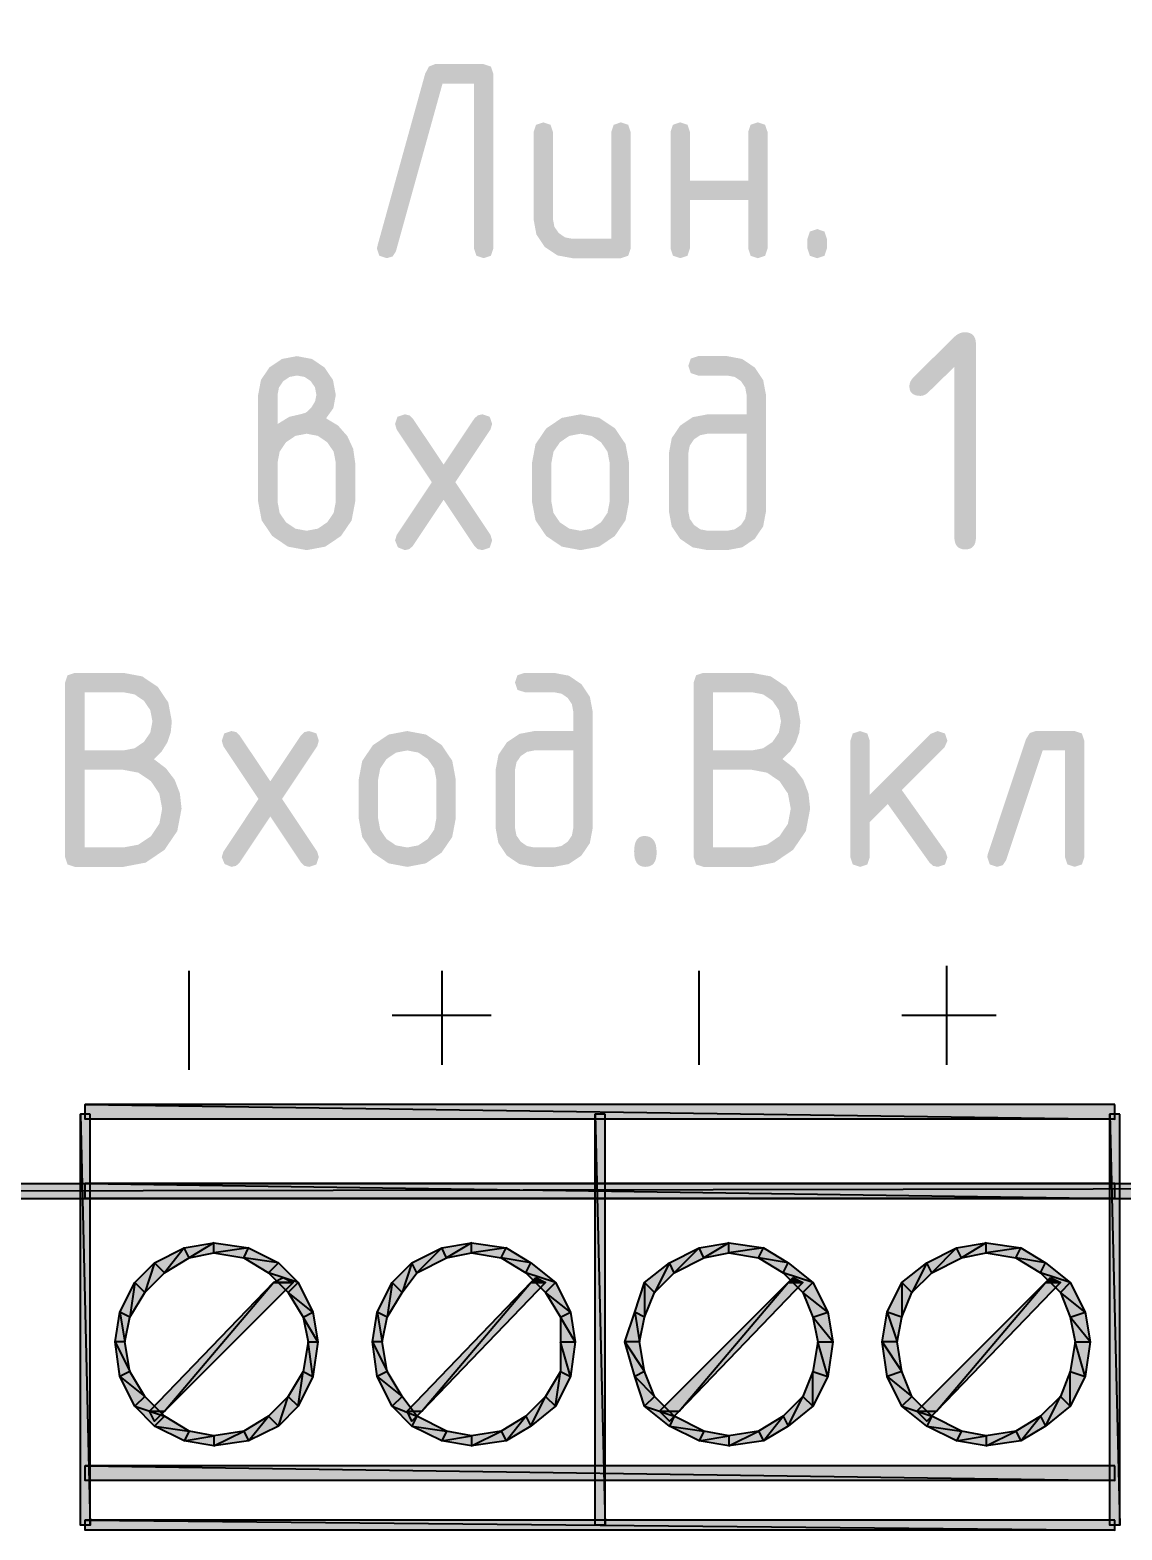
# Model space of a CAD drawing. Header units: millimetres. Extents: x 0 to 420, y 0 to 297.
# Drawn here: x 298.27 to 307.61, y 128.65 to 141.48 of the extents above; entities that cross this region are included whole.
import ezdxf

# ---------------------------------------------------------------- set-up
doc = ezdxf.new("R2010")
doc.units = ezdxf.units.MM
doc.layers.get('0').update_dxf_attribs({"linetype": 'CONTINUOUS'})
doc.styles.get("Standard").update_dxf_attribs({"font": 'STANDARD'})

msp = doc.modelspace()

# ---------------------------------------------------------------- hatches: boundary and pattern name
at = {"true_color": 0x000007}
h = msp.add_hatch(color=0, dxfattribs=at)
h.paths.add_polyline_path([(261.874, 155.024667), (262.001, 154.897667), (335.110667, 155.024667)], flags=0)
h.paths.add_polyline_path([(262.001, 154.897667), (335.110667, 155.024667), (334.983667, 154.897667)], flags=0)
h.paths.add_polyline_path([(335.110667, 155.024667), (334.983667, 154.897667), (335.110667, 131.487333)], flags=0)
h.paths.add_polyline_path([(334.983667, 154.897667), (335.110667, 131.487333), (334.983667, 131.614333)], flags=0)
h.paths.add_polyline_path([(335.110667, 131.487333), (334.983667, 131.614333), (261.874, 131.487333)], flags=0)
h.paths.add_polyline_path([(334.983667, 131.614333), (261.874, 131.487333), (262.001, 131.614333)], flags=0)
h.paths.add_polyline_path([(261.874, 131.487333), (262.001, 131.614333), (261.874, 155.024667)], flags=0)
h.paths.add_polyline_path([(262.001, 131.614333), (261.874, 155.024667), (262.001, 154.897667)], flags=0)
for points in [[(301.736124, 141.190375), (302.153394, 141.190375), (302.215681, 141.169705), (302.236627, 141.107693), (302.236627, 139.6139), (302.215681, 139.551406), (302.153394, 139.530666), (302.091382, 139.551406), (302.070711, 139.6139), (302.070711, 141.02446), (301.801718, 141.02446), (301.402639, 139.588544), (301.374802, 139.545136), (301.323815, 139.530666), (301.261321, 139.551406), (301.240581, 139.6139), (301.247196, 139.643665), (301.65289, 141.107693), (301.684792, 141.169705)], [(303.410666, 140.609394), (303.410666, 139.6139), (303.38972, 139.551406), (303.327433, 139.530666), (302.912368, 139.530666), (302.783452, 139.554644), (302.676447, 139.626578), (302.604514, 139.733582), (302.580536, 139.862498), (302.580536, 140.609394), (302.601275, 140.671682), (302.663769, 140.692628), (302.725781, 140.671682), (302.746452, 140.609394), (302.746452, 139.862498), (302.758578, 139.799315), (302.79551, 139.74564), (302.849184, 139.708709), (302.912368, 139.696582), (303.24475, 139.696582), (303.24475, 140.609394), (303.265421, 140.671682), (303.327433, 140.692628), (303.38972, 140.671682)], [(303.917614, 140.028414), (303.917614, 139.6139), (303.896943, 139.551406), (303.834931, 139.530666), (303.772437, 139.551406), (303.751698, 139.6139), (303.751698, 140.609394), (303.772437, 140.671682), (303.834931, 140.692628), (303.896943, 140.671682), (303.917614, 140.609394), (303.917614, 140.194881), (304.415912, 140.194881), (304.415912, 140.609394), (304.436583, 140.671682), (304.498595, 140.692628), (304.560882, 140.671682), (304.581828, 140.609394), (304.581828, 139.6139), (304.560882, 139.551406), (304.498595, 139.530666), (304.436583, 139.551406), (304.415912, 139.6139), (304.415912, 140.028414)], [(304.92286, 139.696582), (304.943599, 139.758869), (305.006093, 139.779815), (305.068105, 139.758869), (305.088776, 139.696582), (305.088776, 139.6139), (305.068105, 139.551406), (305.006093, 139.530666), (304.943599, 139.551406), (304.92286, 139.6139)], [(301.911129, 137.61398), (302.212093, 137.162535), (302.225873, 137.116233), (302.204927, 137.053739), (302.14264, 137.032999), (302.102608, 137.042095), (302.073738, 137.06938), (301.810808, 137.46405), (301.547879, 137.06938), (301.518595, 137.042095), (301.478977, 137.032999), (301.419997, 137.057253), (301.395743, 137.116233), (301.409524, 137.162535), (301.709936, 137.61398), (301.409524, 138.065426), (301.395743, 138.111728), (301.416483, 138.174015), (301.478977, 138.194961), (301.518595, 138.185866), (301.547879, 138.158581), (301.810808, 137.765013), (302.073738, 138.158581), (302.102608, 138.185866), (302.14264, 138.194961), (302.204927, 138.174428), (302.225873, 138.113381), (302.212093, 138.065426)], [(300.428922, 134.904647), (300.729886, 134.453202), (300.743666, 134.4069), (300.72272, 134.344406), (300.660433, 134.323666), (300.620401, 134.332761), (300.591531, 134.360046), (300.328601, 134.754716), (300.065671, 134.360046), (300.036388, 134.332761), (299.996769, 134.323666), (299.937789, 134.34792), (299.913536, 134.4069), (299.927316, 134.453202), (300.227729, 134.904647), (299.927316, 135.356092), (299.913536, 135.402394), (299.934275, 135.464682), (299.996769, 135.485628), (300.036388, 135.476533), (300.065671, 135.449248), (300.328601, 135.05568), (300.591531, 135.449248), (300.620401, 135.476533), (300.660433, 135.485628), (300.72272, 135.465095), (300.743666, 135.404048), (300.729886, 135.356092)], [(305.455786, 134.939925), (305.977787, 135.461926), (306.036767, 135.485628), (306.099054, 135.464682), (306.12, 135.402394), (306.094645, 135.344517), (305.730291, 134.980164), (306.103464, 134.454304), (306.12, 134.405246), (306.099054, 134.343992), (306.036767, 134.323666), (305.997355, 134.332417), (305.967865, 134.358944), (305.610677, 134.86055), (305.455786, 134.70621), (305.455786, 134.4069), (305.435115, 134.344406), (305.373104, 134.323666), (305.31061, 134.344406), (305.28987, 134.4069), (305.28987, 135.402394), (305.31061, 135.464682), (305.373104, 135.485628), (305.435115, 135.464682), (305.455786, 135.402394)], [(306.876097, 135.485628), (307.207929, 135.485628), (307.270216, 135.464682), (307.291162, 135.402394), (307.291162, 134.4069), (307.270216, 134.344406), (307.207929, 134.323666), (307.145917, 134.344406), (307.125247, 134.4069), (307.125247, 135.319712), (306.935077, 135.319712), (306.621987, 134.380441), (306.593048, 134.337791), (306.544266, 134.323666), (306.481772, 134.34475), (306.461032, 134.408002), (306.464891, 134.432807), (306.792864, 135.417828), (306.824765, 135.468678)], [(300.355, 130.767667), (300.524333, 130.767667), (299.423667, 129.667)], [(300.439667, 130.81), (300.524333, 130.767667), (300.355, 130.767667)], [(302.556333, 130.767667), (302.683333, 130.767667), (301.625, 129.667)], [(302.598667, 130.81), (302.683333, 130.767667), (302.556333, 130.767667)], [(304.757667, 130.767667), (304.884667, 130.767667), (303.826333, 129.667)], [(304.8, 130.81), (304.884667, 130.767667), (304.757667, 130.767667)], [(306.959, 130.767667), (307.086, 130.767667), (306.027667, 129.667)], [(307.001333, 130.81), (307.086, 130.767667), (306.959, 130.767667)]]:
    msp.add_hatch(color=0, dxfattribs=at).paths.add_polyline_path(points, flags=0)
h = msp.add_hatch(color=0, dxfattribs=at)
h.paths.add_polyline_path([(300.390497, 138.111728), (300.491852, 138.174015), (300.584525, 138.194961), (300.633859, 138.209431), (300.679885, 138.252839), (300.712131, 138.306651), (300.72288, 138.360877), (300.710891, 138.425438), (300.674924, 138.478837), (300.62125, 138.514804), (300.556413, 138.526793), (300.492334, 138.514528), (300.439004, 138.478286), (300.402555, 138.424542), (300.390497, 138.360877)], flags=0)
h.paths.add_polyline_path([(300.805562, 138.160786), (300.908088, 138.098774), (300.987463, 138.00865), (301.037831, 137.899234), (301.054711, 137.779896), (301.054711, 137.448065), (301.024188, 137.287661), (300.932893, 137.153716), (300.798879, 137.063178), (300.639646, 137.032999), (300.479243, 137.063247), (300.345297, 137.154267), (300.25476, 137.288143), (300.224581, 137.448065), (300.224581, 138.360877), (300.248628, 138.48931), (300.321044, 138.596246), (300.428186, 138.668455), (300.556413, 138.692709), (300.685328, 138.668386), (300.792333, 138.595695), (300.864542, 138.488621), (300.888796, 138.360877), (300.867849, 138.248016)], flags=0)
h.paths.add_polyline_path([(300.888796, 137.448065), (300.888796, 137.779896), (300.870606, 137.875256), (300.816035, 137.955734), (300.735696, 138.01058), (300.639646, 138.029045), (300.543321, 138.01058), (300.462706, 137.955734), (300.408412, 137.875256), (300.390497, 137.779896), (300.390497, 137.448065), (300.408412, 137.351326), (300.462706, 137.271124), (300.543321, 137.21683), (300.639646, 137.198915), (300.735696, 137.217105), (300.816035, 137.271676), (300.870606, 137.352222)], flags=0)
h = msp.add_hatch(color=0, dxfattribs=at)
h.paths.add_polyline_path([(304.568197, 138.360877), (304.568197, 137.364831), (304.543875, 137.235916), (304.471183, 137.128911), (304.363696, 137.056977), (304.236366, 137.032999), (304.069899, 137.032999), (303.940983, 137.057046), (303.833978, 137.129462), (303.762045, 137.236605), (303.738067, 137.364831), (303.738067, 137.86313), (303.762114, 137.991563), (303.83453, 138.098499), (303.941672, 138.170708), (304.069899, 138.194961), (304.402281, 138.194961), (304.402281, 138.360877), (304.390292, 138.425438), (304.354326, 138.478837), (304.30072, 138.514804), (304.236366, 138.526793), (303.987216, 138.526793), (303.924722, 138.547532), (303.903983, 138.610026), (303.924722, 138.672038), (303.987216, 138.692709), (304.236366, 138.692709), (304.364799, 138.668386), (304.471735, 138.595695), (304.543944, 138.488621)], flags=0)
h.paths.add_polyline_path([(304.402281, 137.364831), (304.402281, 138.029045), (304.069899, 138.029045), (304.00582, 138.016781), (303.95249, 137.980539), (303.916041, 137.926795), (303.903983, 137.86313), (303.903983, 137.364831), (303.91611, 137.301648), (303.953041, 137.247973), (304.006716, 137.211042), (304.069899, 137.198915), (304.236366, 137.198915), (304.300031, 137.210973), (304.353774, 137.247422), (304.390017, 137.300752)], flags=0)
h = msp.add_hatch(color=0, dxfattribs=at)
h.paths.add_polyline_path([(302.566905, 137.448065), (302.566905, 137.779896), (302.597153, 137.939404), (302.688172, 138.073694), (302.822049, 138.164507), (302.98197, 138.194961), (303.142856, 138.164851), (303.27687, 138.074796), (303.366925, 137.940782), (303.397035, 137.779896), (303.397035, 137.448065), (303.366512, 137.288143), (303.275217, 137.154267), (303.141202, 137.063247), (302.98197, 137.032999), (302.822049, 137.063247), (302.688172, 137.154267), (302.597153, 137.288143)], flags=0)
h.paths.add_polyline_path([(303.231119, 137.448065), (303.231119, 137.779896), (303.212654, 137.875256), (303.157808, 137.955734), (303.07733, 138.01058), (302.98197, 138.029045), (302.886128, 138.01058), (302.805581, 137.955734), (302.751011, 137.875256), (302.732821, 137.779896), (302.732821, 137.448065), (302.750735, 137.351326), (302.80503, 137.271124), (302.885645, 137.21683), (302.98197, 137.198915), (303.07733, 137.217105), (303.157808, 137.271676), (303.212654, 137.352222)], flags=0)
h = msp.add_hatch(color=0, dxfattribs=at)
h.paths.add_polyline_path([(299.333156, 135.245298), (299.436612, 135.166044), (299.510509, 135.068909), (299.554848, 134.953998), (299.569627, 134.821414), (299.532971, 134.630004), (299.423555, 134.469187), (299.262807, 134.360046), (299.07188, 134.323666), (298.656815, 134.323666), (298.594321, 134.344406), (298.573581, 134.4069), (298.573581, 135.900693), (298.594321, 135.962705), (298.656815, 135.983375), (299.07188, 135.983375), (299.232697, 135.953265), (299.366229, 135.86321), (299.456284, 135.72961), (299.486394, 135.56831), (299.476791, 135.473656), (299.448015, 135.388201), (299.40012, 135.312047)], flags=0)
h.paths.add_polyline_path([(298.739497, 135.81746), (298.739497, 135.319712), (299.07188, 135.319712), (299.16724, 135.337902), (299.247718, 135.392473), (299.302288, 135.472743), (299.320478, 135.56831), (299.302288, 135.664153), (299.247718, 135.744699), (299.16724, 135.799269), (299.07188, 135.81746)], flags=0)
h.paths.add_polyline_path([(298.739497, 135.153796), (298.739497, 134.489582), (299.07188, 134.489582), (299.200313, 134.51356), (299.307249, 134.585493), (299.379458, 134.692498), (299.403711, 134.821414), (299.379458, 134.950329), (299.307249, 135.057334), (299.200313, 135.129543), (299.07188, 135.153796)], flags=0)
h = msp.add_hatch(color=0, dxfattribs=at)
h.paths.add_polyline_path([(303.08599, 135.651544), (303.08599, 134.655498), (303.061668, 134.526582), (302.988976, 134.419578), (302.881489, 134.347644), (302.754158, 134.323666), (302.587691, 134.323666), (302.458776, 134.347713), (302.351771, 134.420129), (302.279838, 134.527271), (302.25586, 134.655498), (302.25586, 135.153796), (302.279906, 135.282229), (302.352322, 135.389165), (302.459465, 135.461374), (302.587691, 135.485628), (302.920074, 135.485628), (302.920074, 135.651544), (302.908085, 135.716105), (302.872118, 135.769504), (302.818513, 135.805471), (302.754158, 135.81746), (302.505009, 135.81746), (302.442515, 135.838199), (302.421776, 135.900693), (302.442515, 135.962705), (302.505009, 135.983375), (302.754158, 135.983375), (302.882591, 135.959053), (302.989527, 135.886361), (303.061736, 135.779288)], flags=0)
h.paths.add_polyline_path([(302.920074, 134.655498), (302.920074, 135.319712), (302.587691, 135.319712), (302.523613, 135.307448), (302.470282, 135.271205), (302.433833, 135.217462), (302.421776, 135.153796), (302.421776, 134.655498), (302.433902, 134.592315), (302.470834, 134.53864), (302.524508, 134.501709), (302.587691, 134.489582), (302.754158, 134.489582), (302.817824, 134.50164), (302.871567, 134.538089), (302.90781, 134.591419)], flags=0)
h = msp.add_hatch(color=0, dxfattribs=at)
h.paths.add_polyline_path([(304.70949, 135.245298), (304.812946, 135.166044), (304.886844, 135.068909), (304.931182, 134.953998), (304.945962, 134.821414), (304.909306, 134.630004), (304.79989, 134.469187), (304.639141, 134.360046), (304.448214, 134.323666), (304.033149, 134.323666), (303.970655, 134.344406), (303.949916, 134.4069), (303.949916, 135.900693), (303.970655, 135.962705), (304.033149, 135.983375), (304.448214, 135.983375), (304.609031, 135.953265), (304.742563, 135.86321), (304.832618, 135.72961), (304.862728, 135.56831), (304.853125, 135.473656), (304.82435, 135.388201), (304.776454, 135.312047)], flags=0)
h.paths.add_polyline_path([(304.115831, 135.81746), (304.115831, 135.319712), (304.448214, 135.319712), (304.543574, 135.337902), (304.624052, 135.392473), (304.678622, 135.472743), (304.696812, 135.56831), (304.678622, 135.664153), (304.624052, 135.744699), (304.543574, 135.799269), (304.448214, 135.81746)], flags=0)
h.paths.add_polyline_path([(304.115831, 135.153796), (304.115831, 134.489582), (304.448214, 134.489582), (304.576647, 134.51356), (304.683583, 134.585493), (304.755792, 134.692498), (304.780046, 134.821414), (304.755792, 134.950329), (304.683583, 135.057334), (304.576647, 135.129543), (304.448214, 135.153796)], flags=0)
h = msp.add_hatch(color=0, dxfattribs=at)
h.paths.add_polyline_path([(301.084698, 134.738731), (301.084698, 135.070563), (301.114946, 135.230071), (301.205965, 135.364361), (301.339842, 135.455173), (301.499763, 135.485628), (301.660649, 135.455518), (301.794663, 135.365463), (301.884718, 135.231449), (301.914828, 135.070563), (301.914828, 134.738731), (301.884304, 134.57881), (301.793009, 134.444933), (301.658995, 134.353914), (301.499763, 134.323666), (301.339842, 134.353914), (301.205965, 134.444933), (301.114946, 134.57881)], flags=0)
h.paths.add_polyline_path([(301.748912, 134.738731), (301.748912, 135.070563), (301.730447, 135.165923), (301.675601, 135.246401), (301.595123, 135.301246), (301.499763, 135.319712), (301.40392, 135.301246), (301.323374, 135.246401), (301.268804, 135.165923), (301.250614, 135.070563), (301.250614, 134.738731), (301.268528, 134.641993), (301.322823, 134.561791), (301.403438, 134.507496), (301.499763, 134.489582), (301.595123, 134.507772), (301.675601, 134.562342), (301.730447, 134.642889)], flags=0)
h = msp.add_hatch(color=0, dxfattribs=at)
h.paths.add_polyline_path([(298.788667, 132.207), (298.704, 132.207), (298.788667, 128.693333)], flags=0)
h.paths.add_polyline_path([(298.704, 132.207), (298.788667, 128.693333), (298.704, 128.693333)], flags=0)
h = msp.add_hatch(color=0, dxfattribs=at)
h.paths.add_polyline_path([(307.551667, 132.291667), (298.746333, 132.291667), (307.551667, 132.164667)], flags=0)
h.paths.add_polyline_path([(298.746333, 132.291667), (307.551667, 132.164667), (298.746333, 132.164667)], flags=0)
h = msp.add_hatch(color=0, dxfattribs=at)
h.paths.add_polyline_path([(303.191333, 132.207), (303.106667, 132.207), (303.191333, 128.693333)], flags=0)
h.paths.add_polyline_path([(303.106667, 132.207), (303.191333, 128.693333), (303.106667, 128.693333)], flags=0)
h = msp.add_hatch(color=0, dxfattribs=at)
h.paths.add_polyline_path([(307.594, 132.207), (307.509333, 132.207), (307.594, 128.693333)], flags=0)
h.paths.add_polyline_path([(307.509333, 132.207), (307.594, 128.693333), (307.509333, 128.693333)], flags=0)
h = msp.add_hatch(color=0, dxfattribs=at)
h.paths.add_polyline_path([(307.551667, 131.614333), (298.746333, 131.614333), (307.551667, 131.487333)], flags=0)
h.paths.add_polyline_path([(298.746333, 131.614333), (307.551667, 131.487333), (298.746333, 131.487333)], flags=0)
h = msp.add_hatch(color=0, dxfattribs=at)
h.paths.add_polyline_path([(300.609, 130.005667), (300.693667, 129.963333), (300.651333, 130.259667)], flags=0)
h.paths.add_polyline_path([(300.693667, 129.963333), (300.651333, 130.259667), (300.736, 130.259667)], flags=0)
h.paths.add_polyline_path([(300.651333, 130.259667), (300.736, 130.259667), (300.609, 130.471333)], flags=0)
h.paths.add_polyline_path([(300.736, 130.259667), (300.609, 130.471333), (300.693667, 130.513667)], flags=0)
h.paths.add_polyline_path([(300.609, 130.471333), (300.693667, 130.513667), (300.482, 130.683)], flags=0)
h.paths.add_polyline_path([(300.693667, 130.513667), (300.482, 130.683), (300.566667, 130.767667)], flags=0)
h.paths.add_polyline_path([(300.482, 130.683), (300.566667, 130.767667), (300.312667, 130.852333)], flags=0)
h.paths.add_polyline_path([(300.566667, 130.767667), (300.312667, 130.852333), (300.397333, 130.937)], flags=0)
h.paths.add_polyline_path([(300.312667, 130.852333), (300.397333, 130.937), (300.101, 130.979333)], flags=0)
h.paths.add_polyline_path([(300.397333, 130.937), (300.101, 130.979333), (300.143333, 131.064)], flags=0)
h.paths.add_polyline_path([(300.101, 130.979333), (300.143333, 131.064), (299.847, 131.021667)], flags=0)
h.paths.add_polyline_path([(300.143333, 131.064), (299.847, 131.021667), (299.847, 131.106333)], flags=0)
h.paths.add_polyline_path([(299.847, 131.021667), (299.847, 131.106333), (299.635333, 130.979333)], flags=0)
h.paths.add_polyline_path([(299.847, 131.106333), (299.635333, 130.979333), (299.593, 131.064)], flags=0)
h.paths.add_polyline_path([(299.635333, 130.979333), (299.593, 131.064), (299.423667, 130.852333)], flags=0)
h.paths.add_polyline_path([(299.593, 131.064), (299.423667, 130.852333), (299.339, 130.937)], flags=0)
h.paths.add_polyline_path([(299.423667, 130.852333), (299.339, 130.937), (299.254333, 130.683)], flags=0)
h.paths.add_polyline_path([(299.339, 130.937), (299.254333, 130.683), (299.169667, 130.767667)], flags=0)
h.paths.add_polyline_path([(299.254333, 130.683), (299.169667, 130.767667), (299.127333, 130.471333)], flags=0)
h.paths.add_polyline_path([(299.169667, 130.767667), (299.127333, 130.471333), (299.042667, 130.513667)], flags=0)
h.paths.add_polyline_path([(299.127333, 130.471333), (299.042667, 130.513667), (299.085, 130.259667)], flags=0)
h.paths.add_polyline_path([(299.042667, 130.513667), (299.085, 130.259667), (299.000333, 130.259667)], flags=0)
h.paths.add_polyline_path([(299.085, 130.259667), (299.000333, 130.259667), (299.127333, 130.005667)], flags=0)
h.paths.add_polyline_path([(299.000333, 130.259667), (299.127333, 130.005667), (299.042667, 129.963333)], flags=0)
h.paths.add_polyline_path([(299.127333, 130.005667), (299.042667, 129.963333), (299.254333, 129.794)], flags=0)
h.paths.add_polyline_path([(299.042667, 129.963333), (299.254333, 129.794), (299.169667, 129.709333)], flags=0)
h.paths.add_polyline_path([(299.254333, 129.794), (299.169667, 129.709333), (299.423667, 129.624667)], flags=0)
h.paths.add_polyline_path([(299.169667, 129.709333), (299.423667, 129.624667), (299.339, 129.54)], flags=0)
h.paths.add_polyline_path([(299.423667, 129.624667), (299.339, 129.54), (299.635333, 129.497667)], flags=0)
h.paths.add_polyline_path([(299.339, 129.54), (299.635333, 129.497667), (299.593, 129.413)], flags=0)
h.paths.add_polyline_path([(299.635333, 129.497667), (299.593, 129.413), (299.847, 129.455333)], flags=0)
h.paths.add_polyline_path([(299.593, 129.413), (299.847, 129.455333), (299.847, 129.370667)], flags=0)
h.paths.add_polyline_path([(299.847, 129.455333), (299.847, 129.370667), (300.101, 129.497667)], flags=0)
h.paths.add_polyline_path([(299.847, 129.370667), (300.101, 129.497667), (300.143333, 129.413)], flags=0)
h.paths.add_polyline_path([(300.101, 129.497667), (300.143333, 129.413), (300.312667, 129.624667)], flags=0)
h.paths.add_polyline_path([(300.143333, 129.413), (300.312667, 129.624667), (300.397333, 129.54)], flags=0)
h.paths.add_polyline_path([(300.312667, 129.624667), (300.397333, 129.54), (300.482, 129.794)], flags=0)
h.paths.add_polyline_path([(300.397333, 129.54), (300.482, 129.794), (300.566667, 129.709333)], flags=0)
h.paths.add_polyline_path([(300.482, 129.794), (300.566667, 129.709333), (300.609, 130.005667)], flags=0)
h.paths.add_polyline_path([(300.566667, 129.709333), (300.609, 130.005667), (300.693667, 129.963333)], flags=0)
h = msp.add_hatch(color=0, dxfattribs=at)
h.paths.add_polyline_path([(302.810333, 130.005667), (302.895, 129.963333), (302.810333, 130.259667)], flags=0)
h.paths.add_polyline_path([(302.895, 129.963333), (302.810333, 130.259667), (302.937333, 130.259667)], flags=0)
h.paths.add_polyline_path([(302.810333, 130.259667), (302.937333, 130.259667), (302.810333, 130.471333)], flags=0)
h.paths.add_polyline_path([(302.937333, 130.259667), (302.810333, 130.471333), (302.895, 130.513667)], flags=0)
h.paths.add_polyline_path([(302.810333, 130.471333), (302.895, 130.513667), (302.683333, 130.683)], flags=0)
h.paths.add_polyline_path([(302.895, 130.513667), (302.683333, 130.683), (302.768, 130.767667)], flags=0)
h.paths.add_polyline_path([(302.683333, 130.683), (302.768, 130.767667), (302.514, 130.852333)], flags=0)
h.paths.add_polyline_path([(302.768, 130.767667), (302.514, 130.852333), (302.556333, 130.937)], flags=0)
h.paths.add_polyline_path([(302.514, 130.852333), (302.556333, 130.937), (302.302333, 130.979333)], flags=0)
h.paths.add_polyline_path([(302.556333, 130.937), (302.302333, 130.979333), (302.344667, 131.064)], flags=0)
h.paths.add_polyline_path([(302.302333, 130.979333), (302.344667, 131.064), (302.048333, 131.021667)], flags=0)
h.paths.add_polyline_path([(302.344667, 131.064), (302.048333, 131.021667), (302.048333, 131.106333)], flags=0)
h.paths.add_polyline_path([(302.048333, 131.021667), (302.048333, 131.106333), (301.836667, 130.979333)], flags=0)
h.paths.add_polyline_path([(302.048333, 131.106333), (301.836667, 130.979333), (301.794333, 131.064)], flags=0)
h.paths.add_polyline_path([(301.836667, 130.979333), (301.794333, 131.064), (301.582667, 130.852333)], flags=0)
h.paths.add_polyline_path([(301.794333, 131.064), (301.582667, 130.852333), (301.540333, 130.937)], flags=0)
h.paths.add_polyline_path([(301.582667, 130.852333), (301.540333, 130.937), (301.455667, 130.683)], flags=0)
h.paths.add_polyline_path([(301.540333, 130.937), (301.455667, 130.683), (301.371, 130.767667)], flags=0)
h.paths.add_polyline_path([(301.455667, 130.683), (301.371, 130.767667), (301.328667, 130.471333)], flags=0)
h.paths.add_polyline_path([(301.371, 130.767667), (301.328667, 130.471333), (301.244, 130.513667)], flags=0)
h.paths.add_polyline_path([(301.328667, 130.471333), (301.244, 130.513667), (301.286333, 130.259667)], flags=0)
h.paths.add_polyline_path([(301.244, 130.513667), (301.286333, 130.259667), (301.201667, 130.259667)], flags=0)
h.paths.add_polyline_path([(301.286333, 130.259667), (301.201667, 130.259667), (301.328667, 130.005667)], flags=0)
h.paths.add_polyline_path([(301.201667, 130.259667), (301.328667, 130.005667), (301.244, 129.963333)], flags=0)
h.paths.add_polyline_path([(301.328667, 130.005667), (301.244, 129.963333), (301.455667, 129.794)], flags=0)
h.paths.add_polyline_path([(301.244, 129.963333), (301.455667, 129.794), (301.371, 129.709333)], flags=0)
h.paths.add_polyline_path([(301.455667, 129.794), (301.371, 129.709333), (301.582667, 129.624667)], flags=0)
h.paths.add_polyline_path([(301.371, 129.709333), (301.582667, 129.624667), (301.540333, 129.54)], flags=0)
h.paths.add_polyline_path([(301.582667, 129.624667), (301.540333, 129.54), (301.836667, 129.497667)], flags=0)
h.paths.add_polyline_path([(301.540333, 129.54), (301.836667, 129.497667), (301.794333, 129.413)], flags=0)
h.paths.add_polyline_path([(301.836667, 129.497667), (301.794333, 129.413), (302.048333, 129.455333)], flags=0)
h.paths.add_polyline_path([(301.794333, 129.413), (302.048333, 129.455333), (302.048333, 129.370667)], flags=0)
h.paths.add_polyline_path([(302.048333, 129.455333), (302.048333, 129.370667), (302.302333, 129.497667)], flags=0)
h.paths.add_polyline_path([(302.048333, 129.370667), (302.302333, 129.497667), (302.344667, 129.413)], flags=0)
h.paths.add_polyline_path([(302.302333, 129.497667), (302.344667, 129.413), (302.514, 129.624667)], flags=0)
h.paths.add_polyline_path([(302.344667, 129.413), (302.514, 129.624667), (302.556333, 129.54)], flags=0)
h.paths.add_polyline_path([(302.514, 129.624667), (302.556333, 129.54), (302.683333, 129.794)], flags=0)
h.paths.add_polyline_path([(302.556333, 129.54), (302.683333, 129.794), (302.768, 129.709333)], flags=0)
h.paths.add_polyline_path([(302.683333, 129.794), (302.768, 129.709333), (302.810333, 130.005667)], flags=0)
h.paths.add_polyline_path([(302.768, 129.709333), (302.810333, 130.005667), (302.895, 129.963333)], flags=0)
h = msp.add_hatch(color=0, dxfattribs=at)
h.paths.add_polyline_path([(304.969333, 130.005667), (305.096333, 129.963333), (305.011667, 130.259667)], flags=0)
h.paths.add_polyline_path([(305.096333, 129.963333), (305.011667, 130.259667), (305.138667, 130.259667)], flags=0)
h.paths.add_polyline_path([(305.011667, 130.259667), (305.138667, 130.259667), (304.969333, 130.471333)], flags=0)
h.paths.add_polyline_path([(305.138667, 130.259667), (304.969333, 130.471333), (305.096333, 130.513667)], flags=0)
h.paths.add_polyline_path([(304.969333, 130.471333), (305.096333, 130.513667), (304.884667, 130.683)], flags=0)
h.paths.add_polyline_path([(305.096333, 130.513667), (304.884667, 130.683), (304.969333, 130.767667)], flags=0)
h.paths.add_polyline_path([(304.884667, 130.683), (304.969333, 130.767667), (304.715333, 130.852333)], flags=0)
h.paths.add_polyline_path([(304.969333, 130.767667), (304.715333, 130.852333), (304.757667, 130.937)], flags=0)
h.paths.add_polyline_path([(304.715333, 130.852333), (304.757667, 130.937), (304.503667, 130.979333)], flags=0)
h.paths.add_polyline_path([(304.757667, 130.937), (304.503667, 130.979333), (304.546, 131.064)], flags=0)
h.paths.add_polyline_path([(304.503667, 130.979333), (304.546, 131.064), (304.249667, 131.021667)], flags=0)
h.paths.add_polyline_path([(304.546, 131.064), (304.249667, 131.021667), (304.249667, 131.106333)], flags=0)
h.paths.add_polyline_path([(304.249667, 131.021667), (304.249667, 131.106333), (304.038, 130.979333)], flags=0)
h.paths.add_polyline_path([(304.249667, 131.106333), (304.038, 130.979333), (303.995667, 131.064)], flags=0)
h.paths.add_polyline_path([(304.038, 130.979333), (303.995667, 131.064), (303.784, 130.852333)], flags=0)
h.paths.add_polyline_path([(303.995667, 131.064), (303.784, 130.852333), (303.741667, 130.937)], flags=0)
h.paths.add_polyline_path([(303.784, 130.852333), (303.741667, 130.937), (303.614667, 130.683)], flags=0)
h.paths.add_polyline_path([(303.741667, 130.937), (303.614667, 130.683), (303.53, 130.767667)], flags=0)
h.paths.add_polyline_path([(303.614667, 130.683), (303.53, 130.767667), (303.53, 130.471333)], flags=0)
h.paths.add_polyline_path([(303.53, 130.767667), (303.53, 130.471333), (303.445333, 130.513667)], flags=0)
h.paths.add_polyline_path([(303.53, 130.471333), (303.445333, 130.513667), (303.487667, 130.259667)], flags=0)
h.paths.add_polyline_path([(303.445333, 130.513667), (303.487667, 130.259667), (303.360667, 130.259667)], flags=0)
h.paths.add_polyline_path([(303.487667, 130.259667), (303.360667, 130.259667), (303.53, 130.005667)], flags=0)
h.paths.add_polyline_path([(303.360667, 130.259667), (303.53, 130.005667), (303.445333, 129.963333)], flags=0)
h.paths.add_polyline_path([(303.53, 130.005667), (303.445333, 129.963333), (303.614667, 129.794)], flags=0)
h.paths.add_polyline_path([(303.445333, 129.963333), (303.614667, 129.794), (303.53, 129.709333)], flags=0)
h.paths.add_polyline_path([(303.614667, 129.794), (303.53, 129.709333), (303.784, 129.624667)], flags=0)
h.paths.add_polyline_path([(303.53, 129.709333), (303.784, 129.624667), (303.741667, 129.54)], flags=0)
h.paths.add_polyline_path([(303.784, 129.624667), (303.741667, 129.54), (304.038, 129.497667)], flags=0)
h.paths.add_polyline_path([(303.741667, 129.54), (304.038, 129.497667), (303.995667, 129.413)], flags=0)
h.paths.add_polyline_path([(304.038, 129.497667), (303.995667, 129.413), (304.249667, 129.455333)], flags=0)
h.paths.add_polyline_path([(303.995667, 129.413), (304.249667, 129.455333), (304.249667, 129.370667)], flags=0)
h.paths.add_polyline_path([(304.249667, 129.455333), (304.249667, 129.370667), (304.503667, 129.497667)], flags=0)
h.paths.add_polyline_path([(304.249667, 129.370667), (304.503667, 129.497667), (304.546, 129.413)], flags=0)
h.paths.add_polyline_path([(304.503667, 129.497667), (304.546, 129.413), (304.715333, 129.624667)], flags=0)
h.paths.add_polyline_path([(304.546, 129.413), (304.715333, 129.624667), (304.757667, 129.54)], flags=0)
h.paths.add_polyline_path([(304.715333, 129.624667), (304.757667, 129.54), (304.884667, 129.794)], flags=0)
h.paths.add_polyline_path([(304.757667, 129.54), (304.884667, 129.794), (304.969333, 129.709333)], flags=0)
h.paths.add_polyline_path([(304.884667, 129.794), (304.969333, 129.709333), (304.969333, 130.005667)], flags=0)
h.paths.add_polyline_path([(304.969333, 129.709333), (304.969333, 130.005667), (305.096333, 129.963333)], flags=0)
h = msp.add_hatch(color=0, dxfattribs=at)
h.paths.add_polyline_path([(307.170667, 130.005667), (307.297667, 129.963333), (307.213, 130.259667)], flags=0)
h.paths.add_polyline_path([(307.297667, 129.963333), (307.213, 130.259667), (307.34, 130.259667)], flags=0)
h.paths.add_polyline_path([(307.213, 130.259667), (307.34, 130.259667), (307.170667, 130.471333)], flags=0)
h.paths.add_polyline_path([(307.34, 130.259667), (307.170667, 130.471333), (307.297667, 130.513667)], flags=0)
h.paths.add_polyline_path([(307.170667, 130.471333), (307.297667, 130.513667), (307.086, 130.683)], flags=0)
h.paths.add_polyline_path([(307.297667, 130.513667), (307.086, 130.683), (307.170667, 130.767667)], flags=0)
h.paths.add_polyline_path([(307.086, 130.683), (307.170667, 130.767667), (306.916667, 130.852333)], flags=0)
h.paths.add_polyline_path([(307.170667, 130.767667), (306.916667, 130.852333), (306.959, 130.937)], flags=0)
h.paths.add_polyline_path([(306.916667, 130.852333), (306.959, 130.937), (306.705, 130.979333)], flags=0)
h.paths.add_polyline_path([(306.959, 130.937), (306.705, 130.979333), (306.747333, 131.064)], flags=0)
h.paths.add_polyline_path([(306.705, 130.979333), (306.747333, 131.064), (306.451, 131.021667)], flags=0)
h.paths.add_polyline_path([(306.747333, 131.064), (306.451, 131.021667), (306.451, 131.106333)], flags=0)
h.paths.add_polyline_path([(306.451, 131.021667), (306.451, 131.106333), (306.239333, 130.979333)], flags=0)
h.paths.add_polyline_path([(306.451, 131.106333), (306.239333, 130.979333), (306.197, 131.064)], flags=0)
h.paths.add_polyline_path([(306.239333, 130.979333), (306.197, 131.064), (305.985333, 130.852333)], flags=0)
h.paths.add_polyline_path([(306.197, 131.064), (305.985333, 130.852333), (305.943, 130.937)], flags=0)
h.paths.add_polyline_path([(305.985333, 130.852333), (305.943, 130.937), (305.816, 130.683)], flags=0)
h.paths.add_polyline_path([(305.943, 130.937), (305.816, 130.683), (305.731333, 130.767667)], flags=0)
h.paths.add_polyline_path([(305.816, 130.683), (305.731333, 130.767667), (305.731333, 130.471333)], flags=0)
h.paths.add_polyline_path([(305.731333, 130.767667), (305.731333, 130.471333), (305.604333, 130.513667)], flags=0)
h.paths.add_polyline_path([(305.731333, 130.471333), (305.604333, 130.513667), (305.689, 130.259667)], flags=0)
h.paths.add_polyline_path([(305.604333, 130.513667), (305.689, 130.259667), (305.562, 130.259667)], flags=0)
h.paths.add_polyline_path([(305.689, 130.259667), (305.562, 130.259667), (305.731333, 130.005667)], flags=0)
h.paths.add_polyline_path([(305.562, 130.259667), (305.731333, 130.005667), (305.604333, 129.963333)], flags=0)
h.paths.add_polyline_path([(305.731333, 130.005667), (305.604333, 129.963333), (305.816, 129.794)], flags=0)
h.paths.add_polyline_path([(305.604333, 129.963333), (305.816, 129.794), (305.731333, 129.709333)], flags=0)
h.paths.add_polyline_path([(305.816, 129.794), (305.731333, 129.709333), (305.985333, 129.624667)], flags=0)
h.paths.add_polyline_path([(305.731333, 129.709333), (305.985333, 129.624667), (305.943, 129.54)], flags=0)
h.paths.add_polyline_path([(305.985333, 129.624667), (305.943, 129.54), (306.239333, 129.497667)], flags=0)
h.paths.add_polyline_path([(305.943, 129.54), (306.239333, 129.497667), (306.197, 129.413)], flags=0)
h.paths.add_polyline_path([(306.239333, 129.497667), (306.197, 129.413), (306.451, 129.455333)], flags=0)
h.paths.add_polyline_path([(306.197, 129.413), (306.451, 129.455333), (306.451, 129.370667)], flags=0)
h.paths.add_polyline_path([(306.451, 129.455333), (306.451, 129.370667), (306.705, 129.497667)], flags=0)
h.paths.add_polyline_path([(306.451, 129.370667), (306.705, 129.497667), (306.747333, 129.413)], flags=0)
h.paths.add_polyline_path([(306.705, 129.497667), (306.747333, 129.413), (306.916667, 129.624667)], flags=0)
h.paths.add_polyline_path([(306.747333, 129.413), (306.916667, 129.624667), (306.959, 129.54)], flags=0)
h.paths.add_polyline_path([(306.916667, 129.624667), (306.959, 129.54), (307.086, 129.794)], flags=0)
h.paths.add_polyline_path([(306.959, 129.54), (307.086, 129.794), (307.170667, 129.709333)], flags=0)
h.paths.add_polyline_path([(307.086, 129.794), (307.170667, 129.709333), (307.170667, 130.005667)], flags=0)
h.paths.add_polyline_path([(307.170667, 129.709333), (307.170667, 130.005667), (307.297667, 129.963333)], flags=0)
h = msp.add_hatch(color=0, dxfattribs=at)
h.paths.add_polyline_path([(300.355, 130.767667), (299.296667, 129.667), (299.423667, 129.667)], flags=0)
h.paths.add_polyline_path([(299.296667, 129.667), (299.423667, 129.667), (299.339, 129.582333)], flags=0)
h = msp.add_hatch(color=0, dxfattribs=at)
h.paths.add_polyline_path([(302.556333, 130.767667), (301.498, 129.667), (301.625, 129.667)], flags=0)
h.paths.add_polyline_path([(301.498, 129.667), (301.625, 129.667), (301.540333, 129.582333)], flags=0)
h = msp.add_hatch(color=0, dxfattribs=at)
h.paths.add_polyline_path([(304.757667, 130.767667), (303.657, 129.667), (303.826333, 129.667)], flags=0)
h.paths.add_polyline_path([(303.657, 129.667), (303.826333, 129.667), (303.741667, 129.582333)], flags=0)
h = msp.add_hatch(color=0, dxfattribs=at)
h.paths.add_polyline_path([(306.959, 130.767667), (305.858333, 129.667), (306.027667, 129.667)], flags=0)
h.paths.add_polyline_path([(305.858333, 129.667), (306.027667, 129.667), (305.943, 129.582333)], flags=0)
h = msp.add_hatch(color=0, dxfattribs=at)
h.paths.add_polyline_path([(307.551667, 129.201333), (298.746333, 129.201333), (307.551667, 129.074333)], flags=0)
h.paths.add_polyline_path([(298.746333, 129.201333), (307.551667, 129.074333), (298.746333, 129.074333)], flags=0)
h = msp.add_hatch(color=0, dxfattribs=at)
h.paths.add_polyline_path([(307.551667, 128.735667), (298.746333, 128.735667), (307.551667, 128.651)], flags=0)
h.paths.add_polyline_path([(298.746333, 128.735667), (307.551667, 128.651), (298.746333, 128.651)], flags=0)

# ---------------------------------------------------------------- linework, layer by layer
at = {"color": 0, "true_color": 0x000007}
for points in [[(306.112333, 133.477), (306.112333, 132.630333)], [(299.635333, 132.588), (299.635333, 133.434667)], [(301.794333, 133.434667), (301.794333, 132.630333)], [(303.995667, 132.630333), (303.995667, 133.434667)], [(302.217667, 133.053667), (301.371, 133.053667)], [(306.535667, 133.053667), (305.731333, 133.053667)]]:
    msp.add_lwpolyline(points, dxfattribs=at)
for points in [[(298.788667, 132.207), (298.704, 132.207), (298.788667, 128.693333)], [(298.704, 132.207), (298.788667, 128.693333), (298.704, 128.693333)], [(307.551667, 132.291667), (298.746333, 132.291667), (307.551667, 132.164667)], [(298.746333, 132.291667), (307.551667, 132.164667), (298.746333, 132.164667)], [(303.191333, 132.207), (303.106667, 132.207), (303.191333, 128.693333)], [(303.106667, 132.207), (303.191333, 128.693333), (303.106667, 128.693333)], [(307.594, 132.207), (307.509333, 132.207), (307.594, 128.693333)], [(307.509333, 132.207), (307.594, 128.693333), (307.509333, 128.693333)], [(335.110667, 131.487333), (334.983667, 131.614333), (261.874, 131.487333)], [(334.983667, 131.614333), (261.874, 131.487333), (262.001, 131.614333)], [(307.551667, 131.614333), (298.746333, 131.614333), (307.551667, 131.487333)], [(298.746333, 131.614333), (307.551667, 131.487333), (298.746333, 131.487333)], [(299.593, 131.064), (299.423667, 130.852333), (299.339, 130.937)], [(299.635333, 130.979333), (299.593, 131.064), (299.423667, 130.852333)], [(299.847, 131.106333), (299.635333, 130.979333), (299.593, 131.064)], [(299.847, 131.021667), (299.847, 131.106333), (299.635333, 130.979333)], [(300.143333, 131.064), (299.847, 131.021667), (299.847, 131.106333)], [(300.101, 130.979333), (300.143333, 131.064), (299.847, 131.021667)], [(300.397333, 130.937), (300.101, 130.979333), (300.143333, 131.064)], [(301.794333, 131.064), (301.582667, 130.852333), (301.540333, 130.937)], [(301.836667, 130.979333), (301.794333, 131.064), (301.582667, 130.852333)], [(302.048333, 131.106333), (301.836667, 130.979333), (301.794333, 131.064)], [(302.048333, 131.021667), (302.048333, 131.106333), (301.836667, 130.979333)], [(302.344667, 131.064), (302.048333, 131.021667), (302.048333, 131.106333)], [(302.302333, 130.979333), (302.344667, 131.064), (302.048333, 131.021667)], [(302.556333, 130.937), (302.302333, 130.979333), (302.344667, 131.064)], [(303.995667, 131.064), (303.784, 130.852333), (303.741667, 130.937)], [(304.038, 130.979333), (303.995667, 131.064), (303.784, 130.852333)], [(304.249667, 131.106333), (304.038, 130.979333), (303.995667, 131.064)], [(304.249667, 131.021667), (304.249667, 131.106333), (304.038, 130.979333)], [(304.546, 131.064), (304.249667, 131.021667), (304.249667, 131.106333)], [(304.503667, 130.979333), (304.546, 131.064), (304.249667, 131.021667)], [(304.757667, 130.937), (304.503667, 130.979333), (304.546, 131.064)], [(306.197, 131.064), (305.985333, 130.852333), (305.943, 130.937)], [(306.239333, 130.979333), (306.197, 131.064), (305.985333, 130.852333)], [(306.451, 131.106333), (306.239333, 130.979333), (306.197, 131.064)], [(306.451, 131.021667), (306.451, 131.106333), (306.239333, 130.979333)], [(306.747333, 131.064), (306.451, 131.021667), (306.451, 131.106333)], [(306.705, 130.979333), (306.747333, 131.064), (306.451, 131.021667)], [(306.959, 130.937), (306.705, 130.979333), (306.747333, 131.064)], [(299.339, 130.937), (299.254333, 130.683), (299.169667, 130.767667)], [(299.423667, 130.852333), (299.339, 130.937), (299.254333, 130.683)], [(300.312667, 130.852333), (300.397333, 130.937), (300.101, 130.979333)], [(300.566667, 130.767667), (300.312667, 130.852333), (300.397333, 130.937)], [(301.540333, 130.937), (301.455667, 130.683), (301.371, 130.767667)], [(301.582667, 130.852333), (301.540333, 130.937), (301.455667, 130.683)], [(302.514, 130.852333), (302.556333, 130.937), (302.302333, 130.979333)], [(302.768, 130.767667), (302.514, 130.852333), (302.556333, 130.937)], [(303.741667, 130.937), (303.614667, 130.683), (303.53, 130.767667)], [(303.784, 130.852333), (303.741667, 130.937), (303.614667, 130.683)], [(304.715333, 130.852333), (304.757667, 130.937), (304.503667, 130.979333)], [(304.969333, 130.767667), (304.715333, 130.852333), (304.757667, 130.937)], [(305.943, 130.937), (305.816, 130.683), (305.731333, 130.767667)], [(305.985333, 130.852333), (305.943, 130.937), (305.816, 130.683)], [(306.916667, 130.852333), (306.959, 130.937), (306.705, 130.979333)], [(307.170667, 130.767667), (306.916667, 130.852333), (306.959, 130.937)], [(299.169667, 130.767667), (299.127333, 130.471333), (299.042667, 130.513667)], [(299.254333, 130.683), (299.169667, 130.767667), (299.127333, 130.471333)], [(300.355, 130.767667), (299.296667, 129.667), (299.423667, 129.667)], [(300.355, 130.767667), (300.524333, 130.767667), (299.423667, 129.667)], [(300.482, 130.683), (300.566667, 130.767667), (300.312667, 130.852333)], [(300.439667, 130.81), (300.524333, 130.767667), (300.355, 130.767667)], [(300.693667, 130.513667), (300.482, 130.683), (300.566667, 130.767667)], [(301.371, 130.767667), (301.328667, 130.471333), (301.244, 130.513667)], [(301.455667, 130.683), (301.371, 130.767667), (301.328667, 130.471333)], [(302.556333, 130.767667), (301.498, 129.667), (301.625, 129.667)], [(302.556333, 130.767667), (302.683333, 130.767667), (301.625, 129.667)], [(302.683333, 130.683), (302.768, 130.767667), (302.514, 130.852333)], [(302.598667, 130.81), (302.683333, 130.767667), (302.556333, 130.767667)], [(302.895, 130.513667), (302.683333, 130.683), (302.768, 130.767667)], [(303.53, 130.767667), (303.53, 130.471333), (303.445333, 130.513667)], [(303.614667, 130.683), (303.53, 130.767667), (303.53, 130.471333)], [(304.757667, 130.767667), (303.657, 129.667), (303.826333, 129.667)], [(304.757667, 130.767667), (304.884667, 130.767667), (303.826333, 129.667)], [(304.884667, 130.683), (304.969333, 130.767667), (304.715333, 130.852333)], [(304.8, 130.81), (304.884667, 130.767667), (304.757667, 130.767667)], [(305.096333, 130.513667), (304.884667, 130.683), (304.969333, 130.767667)], [(305.731333, 130.767667), (305.731333, 130.471333), (305.604333, 130.513667)], [(305.816, 130.683), (305.731333, 130.767667), (305.731333, 130.471333)], [(306.959, 130.767667), (305.858333, 129.667), (306.027667, 129.667)], [(306.959, 130.767667), (307.086, 130.767667), (306.027667, 129.667)], [(307.086, 130.683), (307.170667, 130.767667), (306.916667, 130.852333)], [(307.001333, 130.81), (307.086, 130.767667), (306.959, 130.767667)], [(307.297667, 130.513667), (307.086, 130.683), (307.170667, 130.767667)], [(300.609, 130.471333), (300.693667, 130.513667), (300.482, 130.683)], [(302.810333, 130.471333), (302.895, 130.513667), (302.683333, 130.683)], [(304.969333, 130.471333), (305.096333, 130.513667), (304.884667, 130.683)], [(307.170667, 130.471333), (307.297667, 130.513667), (307.086, 130.683)], [(299.042667, 130.513667), (299.085, 130.259667), (299.000333, 130.259667)], [(299.127333, 130.471333), (299.042667, 130.513667), (299.085, 130.259667)], [(300.736, 130.259667), (300.609, 130.471333), (300.693667, 130.513667)], [(301.244, 130.513667), (301.286333, 130.259667), (301.201667, 130.259667)], [(301.328667, 130.471333), (301.244, 130.513667), (301.286333, 130.259667)], [(302.937333, 130.259667), (302.810333, 130.471333), (302.895, 130.513667)], [(303.445333, 130.513667), (303.487667, 130.259667), (303.360667, 130.259667)], [(303.53, 130.471333), (303.445333, 130.513667), (303.487667, 130.259667)], [(305.138667, 130.259667), (304.969333, 130.471333), (305.096333, 130.513667)], [(305.604333, 130.513667), (305.689, 130.259667), (305.562, 130.259667)], [(305.731333, 130.471333), (305.604333, 130.513667), (305.689, 130.259667)], [(307.34, 130.259667), (307.170667, 130.471333), (307.297667, 130.513667)], [(300.651333, 130.259667), (300.736, 130.259667), (300.609, 130.471333)], [(302.810333, 130.259667), (302.937333, 130.259667), (302.810333, 130.471333)], [(305.011667, 130.259667), (305.138667, 130.259667), (304.969333, 130.471333)], [(307.213, 130.259667), (307.34, 130.259667), (307.170667, 130.471333)], [(299.085, 130.259667), (299.000333, 130.259667), (299.127333, 130.005667)], [(299.000333, 130.259667), (299.127333, 130.005667), (299.042667, 129.963333)], [(300.609, 130.005667), (300.693667, 129.963333), (300.651333, 130.259667)], [(300.693667, 129.963333), (300.651333, 130.259667), (300.736, 130.259667)], [(301.286333, 130.259667), (301.201667, 130.259667), (301.328667, 130.005667)], [(301.201667, 130.259667), (301.328667, 130.005667), (301.244, 129.963333)], [(302.810333, 130.005667), (302.895, 129.963333), (302.810333, 130.259667)], [(302.895, 129.963333), (302.810333, 130.259667), (302.937333, 130.259667)], [(303.487667, 130.259667), (303.360667, 130.259667), (303.53, 130.005667)], [(303.360667, 130.259667), (303.53, 130.005667), (303.445333, 129.963333)], [(304.969333, 130.005667), (305.096333, 129.963333), (305.011667, 130.259667)], [(305.096333, 129.963333), (305.011667, 130.259667), (305.138667, 130.259667)], [(305.689, 130.259667), (305.562, 130.259667), (305.731333, 130.005667)], [(305.562, 130.259667), (305.731333, 130.005667), (305.604333, 129.963333)], [(307.170667, 130.005667), (307.297667, 129.963333), (307.213, 130.259667)], [(307.297667, 129.963333), (307.213, 130.259667), (307.34, 130.259667)], [(299.127333, 130.005667), (299.042667, 129.963333), (299.254333, 129.794)], [(300.482, 129.794), (300.566667, 129.709333), (300.609, 130.005667)], [(300.566667, 129.709333), (300.609, 130.005667), (300.693667, 129.963333)], [(301.328667, 130.005667), (301.244, 129.963333), (301.455667, 129.794)], [(302.683333, 129.794), (302.768, 129.709333), (302.810333, 130.005667)], [(302.768, 129.709333), (302.810333, 130.005667), (302.895, 129.963333)], [(303.53, 130.005667), (303.445333, 129.963333), (303.614667, 129.794)], [(304.884667, 129.794), (304.969333, 129.709333), (304.969333, 130.005667)], [(304.969333, 129.709333), (304.969333, 130.005667), (305.096333, 129.963333)], [(305.731333, 130.005667), (305.604333, 129.963333), (305.816, 129.794)], [(307.086, 129.794), (307.170667, 129.709333), (307.170667, 130.005667)], [(307.170667, 129.709333), (307.170667, 130.005667), (307.297667, 129.963333)], [(299.042667, 129.963333), (299.254333, 129.794), (299.169667, 129.709333)], [(301.244, 129.963333), (301.455667, 129.794), (301.371, 129.709333)], [(303.445333, 129.963333), (303.614667, 129.794), (303.53, 129.709333)], [(305.604333, 129.963333), (305.816, 129.794), (305.731333, 129.709333)], [(299.254333, 129.794), (299.169667, 129.709333), (299.423667, 129.624667)], [(300.312667, 129.624667), (300.397333, 129.54), (300.482, 129.794)], [(300.397333, 129.54), (300.482, 129.794), (300.566667, 129.709333)], [(301.455667, 129.794), (301.371, 129.709333), (301.582667, 129.624667)], [(302.514, 129.624667), (302.556333, 129.54), (302.683333, 129.794)], [(302.556333, 129.54), (302.683333, 129.794), (302.768, 129.709333)], [(303.614667, 129.794), (303.53, 129.709333), (303.784, 129.624667)], [(304.715333, 129.624667), (304.757667, 129.54), (304.884667, 129.794)], [(304.757667, 129.54), (304.884667, 129.794), (304.969333, 129.709333)], [(305.816, 129.794), (305.731333, 129.709333), (305.985333, 129.624667)], [(306.916667, 129.624667), (306.959, 129.54), (307.086, 129.794)], [(306.959, 129.54), (307.086, 129.794), (307.170667, 129.709333)], [(299.169667, 129.709333), (299.423667, 129.624667), (299.339, 129.54)], [(299.296667, 129.667), (299.423667, 129.667), (299.339, 129.582333)], [(299.423667, 129.624667), (299.339, 129.54), (299.635333, 129.497667)], [(300.101, 129.497667), (300.143333, 129.413), (300.312667, 129.624667)], [(300.143333, 129.413), (300.312667, 129.624667), (300.397333, 129.54)], [(301.371, 129.709333), (301.582667, 129.624667), (301.540333, 129.54)], [(301.498, 129.667), (301.625, 129.667), (301.540333, 129.582333)], [(301.582667, 129.624667), (301.540333, 129.54), (301.836667, 129.497667)], [(302.302333, 129.497667), (302.344667, 129.413), (302.514, 129.624667)], [(302.344667, 129.413), (302.514, 129.624667), (302.556333, 129.54)], [(303.53, 129.709333), (303.784, 129.624667), (303.741667, 129.54)], [(303.657, 129.667), (303.826333, 129.667), (303.741667, 129.582333)], [(303.784, 129.624667), (303.741667, 129.54), (304.038, 129.497667)], [(304.503667, 129.497667), (304.546, 129.413), (304.715333, 129.624667)], [(304.546, 129.413), (304.715333, 129.624667), (304.757667, 129.54)], [(305.731333, 129.709333), (305.985333, 129.624667), (305.943, 129.54)], [(305.858333, 129.667), (306.027667, 129.667), (305.943, 129.582333)], [(305.985333, 129.624667), (305.943, 129.54), (306.239333, 129.497667)], [(306.705, 129.497667), (306.747333, 129.413), (306.916667, 129.624667)], [(306.747333, 129.413), (306.916667, 129.624667), (306.959, 129.54)], [(299.339, 129.54), (299.635333, 129.497667), (299.593, 129.413)], [(299.635333, 129.497667), (299.593, 129.413), (299.847, 129.455333)], [(299.847, 129.455333), (299.847, 129.370667), (300.101, 129.497667)], [(299.847, 129.370667), (300.101, 129.497667), (300.143333, 129.413)], [(301.540333, 129.54), (301.836667, 129.497667), (301.794333, 129.413)], [(301.836667, 129.497667), (301.794333, 129.413), (302.048333, 129.455333)], [(302.048333, 129.455333), (302.048333, 129.370667), (302.302333, 129.497667)], [(302.048333, 129.370667), (302.302333, 129.497667), (302.344667, 129.413)], [(303.741667, 129.54), (304.038, 129.497667), (303.995667, 129.413)], [(304.038, 129.497667), (303.995667, 129.413), (304.249667, 129.455333)], [(304.249667, 129.455333), (304.249667, 129.370667), (304.503667, 129.497667)], [(304.249667, 129.370667), (304.503667, 129.497667), (304.546, 129.413)], [(305.943, 129.54), (306.239333, 129.497667), (306.197, 129.413)], [(306.239333, 129.497667), (306.197, 129.413), (306.451, 129.455333)], [(306.451, 129.455333), (306.451, 129.370667), (306.705, 129.497667)], [(306.451, 129.370667), (306.705, 129.497667), (306.747333, 129.413)], [(299.593, 129.413), (299.847, 129.455333), (299.847, 129.370667)], [(301.794333, 129.413), (302.048333, 129.455333), (302.048333, 129.370667)], [(303.995667, 129.413), (304.249667, 129.455333), (304.249667, 129.370667)], [(306.197, 129.413), (306.451, 129.455333), (306.451, 129.370667)], [(307.551667, 129.201333), (298.746333, 129.201333), (307.551667, 129.074333)], [(298.746333, 129.201333), (307.551667, 129.074333), (298.746333, 129.074333)], [(307.551667, 128.735667), (298.746333, 128.735667), (307.551667, 128.651)], [(298.746333, 128.735667), (307.551667, 128.651), (298.746333, 128.651)]]:
    msp.add_lwpolyline(points, close=True, dxfattribs=at)

# ---------------------------------------------------------------- texts
at = {"color": 0, "true_color": 0x000007, "insert": (305.731347, 138.897096), "char_height": 1.8641, "width": 0.41424444, "attachment_point": 1}
msp.add_mtext('1', dxfattribs=at)
at = {"color": 0, "true_color": 0x000007, "insert": (303.275993, 136.18777), "char_height": 1.8641, "attachment_point": 1}
msp.add_mtext('.', dxfattribs=at)

doc.saveas('drawing.dxf')
